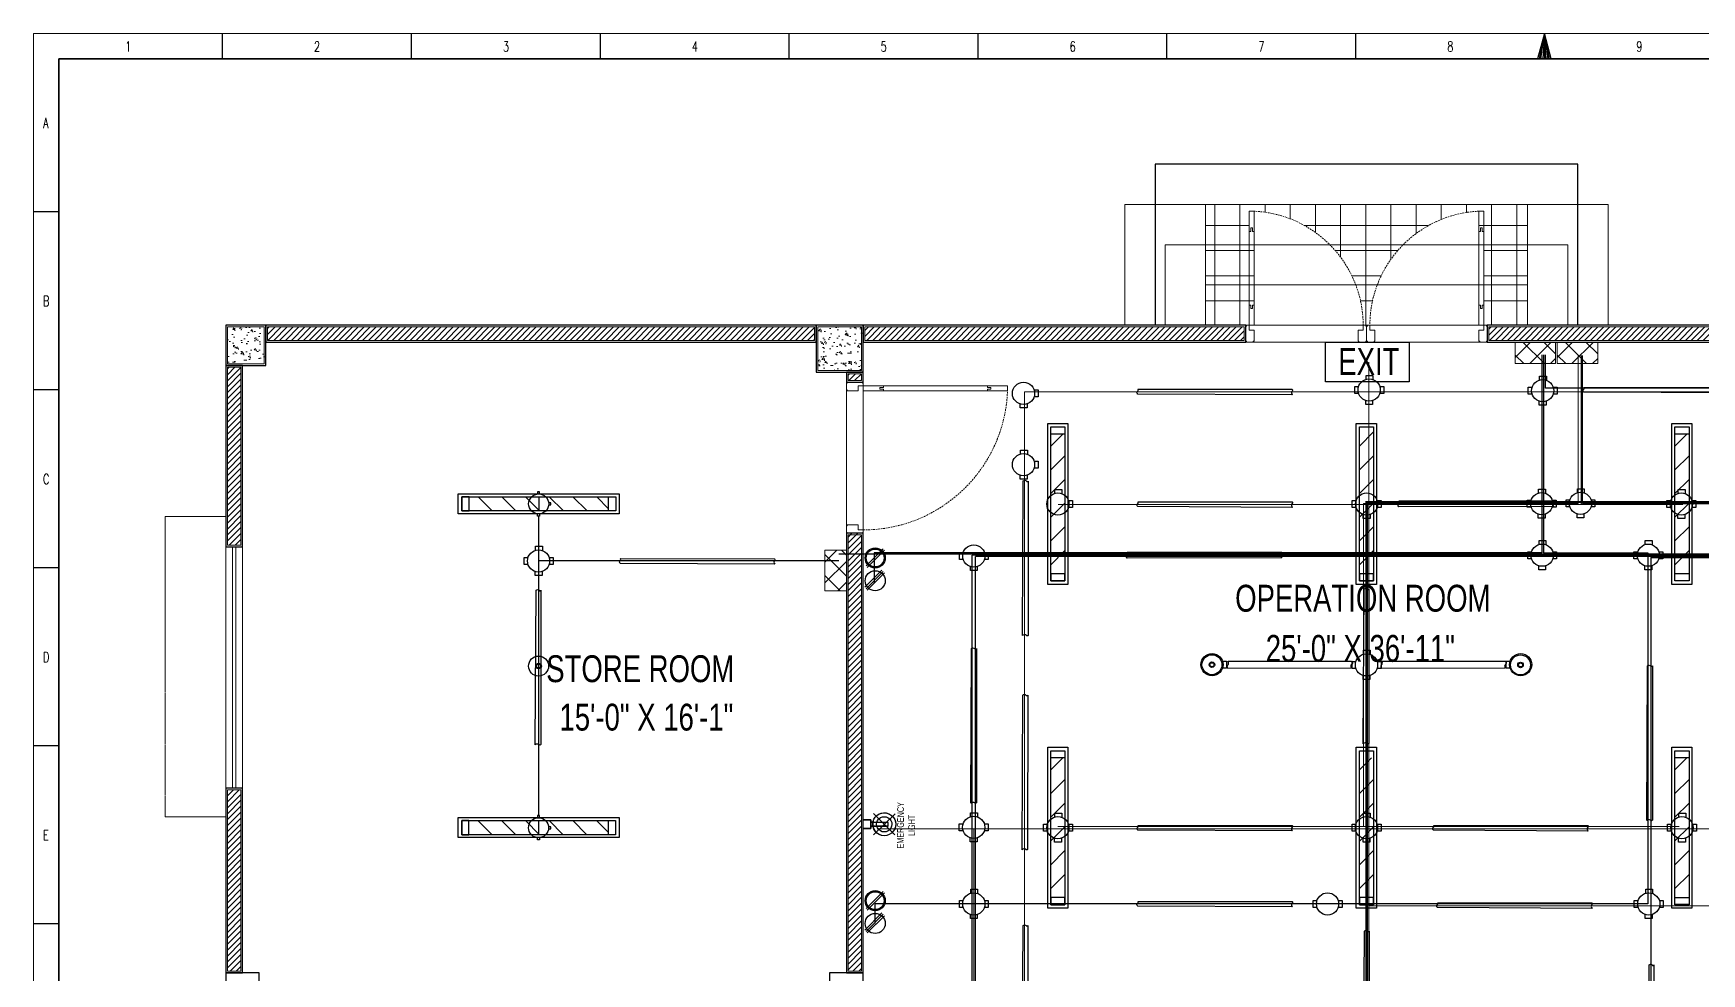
# Model space of a CAD drawing. Header units: inches. Extents: x 600 to 1500, y 304 to 941.
# Drawn here: x 599.6 to 1096.8, y 660.7 to 941 of the extents above; entities that cross this region are included whole.
import ezdxf
from ezdxf.enums import TextEntityAlignment as Align

# ---------------------------------------------------------------- set-up
doc = ezdxf.new("R2010")
doc.units = ezdxf.units.IN
doc.header["$MEASUREMENT"] = 0
doc.linetypes.add('DASH', pattern=[0.35, 0.25, -0.1])
doc.linetypes.add('DASHED', pattern=[0.75, 0.5, -0.25])
doc.layers.get('Defpoints').update_dxf_attribs({"lineweight": 0})
for name, color, linetype in [('Cables', 7, 'Continuous'), ('COLLUM', 1, 'Continuous'), ('Layer 1', 7, 'Continuous'), ('Plant Layout', 7, 'Continuous'), ('Sockets', 7, 'Continuous'), ('wall 05', 252, 'Continuous')]:
    doc.layers.add(name, color=color, linetype=linetype)
for name, color, linetype, lineweight in [('DOOR', 115, 'Continuous', 15), ('Glass', 5, 'Continuous', 9), ('HACTH', 8, 'Continuous', 9), ('Plaster Line', 252, 'Continuous', 15), ('railing', 232, 'Continuous', 15), ('Stair', 86, 'Continuous', 18), ('Sunshed', 5, 'Continuous', 15), ('Switchboard', 30, 'Continuous', 13), ('Text', 252, 'Continuous', 15), ('WINDOW', 140, 'Continuous', 9)]:
    doc.layers.add(name, color=color, linetype=linetype, lineweight=lineweight)
doc.styles.add('Swiss721', font='swisscl.ttf')
doc.styles.add('TEG BORDER', font='txt_qlt.shx', dxfattribs={"width": 0.7, "bigfont": 'hztxt.shx'})
pattern_1 = [(90, (-127088.306, -170851.311), (-7.5, 1e-15), []), (180, (-127088.306, -170851.311), (-1e-15, -7.5), [])]
pattern_2 = [(50, (-409806.2414, -241566.439), (5.37945137, -0.470641012), [0.5625, -6.1875]), (355, (-409806.2414, -241566.439), (-1.040635, 5.641441), [0.45, -4.95]), (100.4514, (-409805.793, -241566.478), (4.338820363, 5.170796565), [0.478051425, -5.25856584]), (46.1842, (-409806.2414, -241564.939), (8.004307865, -1.24139261), [0.84375, -9.28125]), (96.6356, (-409805.574, -241565.0425), (7.00997029, 7.30588403), [0.71707716, -7.8878475]), (351.1842, (-409806.241, -241564.939), (7.00996459, 7.3058895), [0.675, -7.425]), (21, (-409805.4914, -241565.314), (4.47680289, -3.01964168), [0.5625, -6.1875]), (326, (-409805.4914, -241565.314), (1.82486499, 5.43862534), [0.45, -4.95]), (71.4514, (-409805.1183, -241565.5656), (6.301669714, 2.418978725), [0.478051425, -5.25856584]), (37.5, (-409806.2414, -241566.439), (0.091198915, 2.496703904), [0, -4.89, 0, -5.025, 0, -4.96875]), (7.5, (-409806.2414, -241566.439), (1.973021531, 2.958087839), [0, -2.865, 0, -4.7775, 0, -1.89375]), (327.5, (-409807.9139, -241566.439), (4.003668271, -0.169161538), [0, -1.875, 0, -5.85, 0, -7.7625]), (317.5, (-409808.664, -241566.439), (4.37389627, 0.750787367), [0, -2.4375, 0, -3.885, 0, -5.5125])]
pattern_3 = [(45, (-409806.2414, -241566.439), (-0.8838834765, 0.8838834765), [])]

# ---------------------------------------------------------------- blocks, each defined once
blk = doc.blocks.new('252 BORDER A2')
for p, q in [((37.12, 420), (37.12, 415)), ((74.25, 420), (74.25, 415)), ((111.38, 420), (111.38, 415)), ((148.5, 420), (148.5, 415)), ((185.63, 420), (185.63, 415)), ((222.75, 420), (222.75, 415)), ((259.88, 420), (259.88, 415)), ((297, 420), (297, 415)), ((0, 385), (5, 385)), ((0, 350), (5, 350)), ((0, 315), (5, 315)), ((0, 280), (5, 280)), ((0, 245), (5, 245))]:
    blk.add_line(p, q)
at = {"linetype": 'Continuous'}
for p, q in [((489, 415), (5, 415)), ((5, 415), (5, 5))]:
    blk.add_line(p, q, dxfattribs=at)
at = {"color": 5, "lineweight": 15}
blk.add_lwpolyline([(0, 420), (594, 420), (594, 0), (0, 0)], close=True, dxfattribs=at)
blk.add_lwpolyline([(297, 420), (295.66, 415), (298.34, 415), (297, 420), (296, 415), (296.33, 415), (297, 420), (296.67, 415), (297.33, 415), (297, 420), (297.67, 415), (298, 415), (297, 420)])
blk.add_lwpolyline([(5, 415), (589, 415), (589, 5), (5, 5)], close=True)
at = {"char_height": 2, "width": 2, "attachment_point": 1, "style": 'TEG BORDER'}
for s, insert in [('1', (18.05, 418.41)), ('2', (55.17, 418.41)), ('3', (92.3, 418.41)), ('4', (129.42, 418.41)), ('5', (166.55, 418.41)), ('6', (203.67, 418.41)), ('7', (240.8, 418.41)), ('8', (277.92, 418.41)), ('9', (315.05, 418.41)), ('A', (1.91, 403.39)), ('B', (1.91, 368.39)), ('C', (1.91, 333.39)), ('D', (1.91, 298.39)), ('E', (1.91, 263.39))]:
    blk.add_mtext(s, dxfattribs=dict(at, insert=insert))
blk = doc.blocks.new('A$C4A7E7E9F')
at = {"layer": 'Defpoints'}
for points in [[(0, 5), (0.25, 5), (0.25, 4.75), (0, 4.75)], [(44.75, 5), (45, 5), (45, 4.75), (44.75, 4.75)], [(0, 0.25), (0.25, 0.25), (0.25, 0), (0, 0)], [(44.75, 0.25), (45, 0.25), (45, 0), (44.75, 0)]]:
    blk.add_lwpolyline(points, close=True, dxfattribs=at)
at = {"layer": 'DOOR'}
for points in [[(1.75, 10), (2, 10), (2, 11), (2.5, 11), (2.5, 5), (1, 5), (1, 11), (1.5, 11), (1.5, 10), (1.75, 10), (1.5, 10), (1.5, 11), (1, 11), (1, 42), (1.5, 42), (1.5, 43), (2, 43), (2, 42), (2.5, 42), (2.5, 11), (2.5, 48), (1, 48), (1, 42)], [(1, 5), (1, 3.5), (2.5, 3.5), (2.5, 0.25), (2.25, 0.25), (2.25, 0), (0.25, 0), (0.25, 0.25), (0, 0.25), (0, 4.75), (0.25, 4.75), (0.25, 5), (1, 5)], [(44, 5), (44, 3.5), (42.5, 3.5), (42.5, 0.25), (42.75, 0.25), (42.75, 0), (44.75, 0), (44.75, 0.25), (45, 0.25), (45, 4.75), (44.75, 4.75), (44.75, 5), (44, 5)]]:
    blk.add_lwpolyline(points, dxfattribs=at)
at = {"layer": 'DOOR', "linetype": 'DASHED', "lineweight": 0}
blk.add_arc((0.95, 4.98), 43.05, 0.0251, 87.941, dxfattribs=at)
at = {"layer": 'HACTH', "lineweight": 0, "ltscale": 10}
for p, q in [((1.5, 5), (44, 5)), ((2.25, 0), (42.75, 0))]:
    blk.add_line(p, q, dxfattribs=at)
blk = doc.blocks.new('A$C20C675F6')
at = {"layer": 'Defpoints'}
for points in [[(0.25, 72), (0.25, 71.75), (0, 71.75), (0, 72)], [(5, 72), (5, 71.75), (4.75, 71.75), (4.75, 72)], [(0.25, 36), (0.25, 36.25), (0, 36.25), (0, 36)], [(0.25, 36), (0.25, 35.75), (0, 35.75), (0, 36)], [(5, 36), (5, 36.25), (4.75, 36.25), (4.75, 36)], [(5, 36), (5, 35.75), (4.75, 35.75), (4.75, 36)], [(0.25, 0), (0.25, 0.25), (0, 0.25), (0, 0)], [(5, 0), (5, 0.25), (4.75, 0.25), (4.75, 0)]]:
    blk.add_lwpolyline(points, close=True, dxfattribs=at)
at = {"layer": 'DOOR'}
for points in [[(5, 71), (3.5, 71), (3.5, 69.5), (0.25, 69.5), (0.25, 69.75), (0, 69.75), (0, 71.75), (0.25, 71.75), (0.25, 72), (4.75, 72), (4.75, 71.75), (5, 71.75), (5, 71)], [(10, 70.25), (10, 70), (11, 70), (11, 69.5), (5, 69.5), (5, 71), (11, 71), (11, 70.5), (10, 70.5), (10, 70.25), (10, 70.5), (11, 70.5), (11, 71), (33, 71), (33, 70.5), (34, 70.5), (34, 70), (33, 70), (33, 69.5), (11, 69.5), (39, 69.5), (39, 71), (33, 71)], [(5, 37), (3.5, 37), (3.5, 38.5), (0.25, 38.5), (0.25, 38.25), (0, 38.25), (0, 36.25), (0.25, 36.25), (0.25, 36), (4.75, 36), (4.75, 36.25), (5, 36.25), (5, 37)], [(5, 35), (3.5, 35), (3.5, 33.5), (0.25, 33.5), (0.25, 33.75), (0, 33.75), (0, 35.75), (0.25, 35.75), (0.25, 36), (4.75, 36), (4.75, 35.75), (5, 35.75), (5, 35)], [(5, 1), (3.5, 1), (3.5, 2.5), (0.25, 2.5), (0.25, 2.25), (0, 2.25), (0, 0.25), (0.25, 0.25), (0.25, 0), (4.75, 0), (4.75, 0.25), (5, 0.25), (5, 1)], [(10, 1.75), (10, 2), (11, 2), (11, 2.5), (5, 2.5), (5, 1), (11, 1), (11, 1.5), (10, 1.5), (10, 1.75), (10, 1.5), (11, 1.5), (11, 1), (33, 1), (33, 1.5), (34, 1.5), (34, 2), (33, 2), (33, 2.5), (11, 2.5), (39, 2.5), (39, 1), (33, 1)]]:
    blk.add_lwpolyline(points, dxfattribs=at)
at = {"layer": 'DOOR', "linetype": 'DASHED', "lineweight": 0}
for centre, start, end in [((4.98, 71.06), 270.0403, 357.3754), ((4.98, 0.94), 2.6246, 89.9597)]:
    blk.add_arc(centre, 34.06, start, end, dxfattribs=at)
at = {"layer": 'HACTH', "lineweight": 0, "ltscale": 10}
for p, q in [((0, 2.25), (0, 69.75)), ((5, 1.5), (5, 69.5))]:
    blk.add_line(p, q, dxfattribs=at)

msp = doc.modelspace()

# ---------------------------------------------------------------- hatches: boundary and pattern name
h = msp.add_hatch()
h.set_pattern_fill('ANSI31', color=256, scale=40)
h.set_pattern_definition([(45, (677.0085, 698.156), (-3.53553, 3.53553), [])])
h.paths.add_polyline_path([(907.06, 821.5), (902.86, 821.5), (902.86, 779.89), (907.06, 779.89)])
h = msp.add_hatch()
h.set_pattern_fill('ANSI31', color=256, scale=40)
h.set_pattern_definition([(45, (768.9896, 698.156), (-3.53553, 3.53553), [])])
h.paths.add_polyline_path([(999.04, 823.64), (994.84, 823.64), (994.84, 779.89), (999.04, 779.89)])
h = msp.add_hatch()
h.set_pattern_fill('ANSI31', color=256, scale=40)
h.set_pattern_definition([(45, (863.0085, 698.156), (-3.53553, 3.53553), [])])
h.paths.add_polyline_path([(1093.06, 821.5), (1088.86, 821.5), (1088.86, 779.89), (1093.06, 779.89)])
h = msp.add_hatch()
h.set_pattern_fill('ANSI31', color=256, scale=40, angle=-90)
h.set_pattern_definition([(315, (647.7143, 1028.6463), (3.53553, 3.53553), [])])
h.paths.add_polyline_path([(771.06, 798.59), (771.06, 802.79), (729.45, 802.79), (729.45, 798.59)])
h = msp.add_hatch()
h.set_pattern_fill('ANSI31', color=256, scale=40)
h.set_pattern_definition([(45, (677.0085, 601.656), (-3.53553, 3.53553), [])])
h.paths.add_polyline_path([(907.06, 725), (902.86, 725), (902.86, 683.39), (907.06, 683.39)])
h = msp.add_hatch()
h.set_pattern_fill('ANSI31', color=256, scale=40)
h.set_pattern_definition([(45, (768.9896, 601.656), (-3.53553, 3.53553), [])])
h.paths.add_polyline_path([(999.04, 725), (994.84, 725), (994.84, 683.39), (999.04, 683.39)])
h = msp.add_hatch()
h.set_pattern_fill('ANSI31', color=256, scale=40)
h.set_pattern_definition([(45, (863.0085, 601.656), (-3.53553, 3.53553), [])])
h.paths.add_polyline_path([(1093.06, 725), (1088.86, 725), (1088.86, 683.39), (1093.06, 683.39)])
h = msp.add_hatch()
h.set_pattern_fill('ANSI31', color=256, scale=40, angle=-90)
h.set_pattern_definition([(315, (647.6776, 932.161), (3.53553, 3.53553), [])])
h.paths.add_polyline_path([(771.02, 702.11), (771.02, 706.31), (729.41, 706.31), (729.41, 702.11)])
at = {"layer": 'HACTH', "ltscale": 10}
h = msp.add_hatch(dxfattribs=at)
h.set_pattern_fill('ANSI37', color=256, scale=60, angle=45, style=0)
h.set_pattern_definition(pattern_1)
h.paths.add_polyline_path([(995.94, 853.94), (996.94, 853.94), (996.94, 853.69), (997.19, 853.69), (997.19, 853.94), (997.94, 853.94, -0.400655), (1030.44, 887.94), (1031.94, 887.94), (1031.94, 881.94), (1031.94, 859.94), (1031.94, 853.94), (1032.69, 853.94), (1044.94, 853.94), (1044.94, 889.93), (948.94, 889.93), (948.94, 853.94), (960.94, 853.94), (961.94, 853.94), (961.94, 859.94), (961.94, 881.94), (961.94, 887.94), (963.44, 887.94, -0.400655)])
h.paths.add_polyline_path([(949.72, 869.68), (960.16, 869.68), (960.16, 863.59), (949.72, 863.59)], flags=24)
h.paths.add_polyline_path([(991.67, 869.68), (1002.22, 869.68), (1002.22, 863.59), (991.67, 863.59)], flags=25)
h.paths.add_polyline_path([(1033.72, 869.68), (1044.16, 869.68), (1044.16, 863.59), (1033.72, 863.59)], flags=24)
h = msp.add_hatch(dxfattribs=at)
h.set_pattern_fill('ANSI37', color=256, scale=60, angle=45, style=0)
h.set_pattern_definition(pattern_1)
h.paths.add_polyline_path([(963.44, 881.94), (962.94, 881.94), (962.94, 882.94), (962.44, 882.94), (962.44, 881.94), (961.94, 881.94), (961.94, 859.94), (962.44, 859.94), (962.44, 858.94), (962.94, 858.94), (962.94, 859.94), (963.44, 859.94)])
h.paths.add_polyline_path([(1030.44, 881.94), (1030.94, 881.94), (1030.94, 882.94), (1031.44, 882.94), (1031.44, 881.94), (1031.94, 881.94), (1031.94, 887.94), (1030.44, 887.94)])
h.paths.add_polyline_path([(991.67, 869.68), (1002.22, 869.68), (1002.22, 863.59), (991.67, 863.59)], flags=9)
h.paths.add_polyline_path([(1010.23, 866.67), (1010.23, 877.21), (1016.33, 877.21), (1016.33, 866.67)], flags=9)
at = {"layer": 'HACTH'}
h = msp.add_hatch(dxfattribs=at)
h.set_pattern_fill('AR-CONC', color=256, scale=0.75, style=0)
h.set_pattern_definition(pattern_2)
h.paths.add_polyline_path([(668.44, 853.44), (657.44, 853.44), (657.44, 842.44), (668.44, 842.44)])
h = msp.add_hatch(dxfattribs=at)
h.set_pattern_fill('ANSI31', color=256, scale=10, style=0)
h.set_pattern_definition(pattern_3)
h.paths.add_polyline_path([(832.44, 849.44), (832.44, 853.44), (669.44, 853.44), (669.44, 849.44)])
h = msp.add_hatch(dxfattribs=at)
h.set_pattern_fill('AR-CONC', color=256, scale=0.75, style=0)
h.set_pattern_definition(pattern_2)
h.paths.add_polyline_path([(833.44, 840.44), (846.44, 840.44), (846.44, 853.44), (833.44, 853.44)])
h = msp.add_hatch(dxfattribs=at)
h.set_pattern_fill('ANSI31', color=256, scale=10, style=0)
h.set_pattern_definition(pattern_3)
h.paths.add_polyline_path([(960.44, 849.44), (960.44, 853.44), (847.44, 853.44), (847.44, 849.44)])
h = msp.add_hatch(dxfattribs=at)
h.set_pattern_fill('ANSI31', color=256, scale=10, style=0)
h.set_pattern_definition(pattern_3)
h.paths.add_polyline_path([(1171.44, 849.44), (1171.44, 853.44), (1161.47, 853.44), (1161.47, 849.44)])
h.paths.add_polyline_path([(1033.44, 853.44), (1033.44, 849.44), (1146.47, 849.44), (1146.47, 853.44)])
h = msp.add_hatch(dxfattribs=at)
h.set_pattern_fill('ANSI31', color=256, scale=10, style=0)
h.set_pattern_definition(pattern_3)
h.paths.add_polyline_path([(657.44, 788.44), (661.44, 788.44), (661.44, 841.44), (657.44, 841.44)])
h = msp.add_hatch(dxfattribs=at)
h.set_pattern_fill('ANSI31', color=256, scale=10, style=0)
h.set_pattern_definition([(45, (-140076.4309, -170960.9583), (-0.8838834765, 0.8838834765), [])])
h.paths.add_polyline_path([(842.44, 839.44), (842.44, 837.44), (846.44, 837.44), (846.44, 839.44)])
h = msp.add_hatch(dxfattribs=at)
h.set_pattern_fill('ANSI31', color=256, scale=10, style=0)
h.set_pattern_definition(pattern_3)
h.paths.add_polyline_path([(842.44, 661.44), (846.44, 661.44), (846.44, 791.94), (842.44, 791.94)])
h.paths.add_polyline_path([(667.44, 655.44), (667.44, 651.44), (758.44, 651.44), (758.44, 583.44), (692.44, 583.44), (692.44, 579.44), (762.44, 579.44), (762.44, 651.44), (836.44, 651.44), (836.44, 655.44)])
h.paths.add_polyline_path([(657.44, 661.44), (661.44, 661.44), (661.44, 715.44), (657.44, 715.44)])
at = {"layer": 'Switchboard'}
h = msp.add_hatch(dxfattribs=at)
h.set_pattern_fill('ANSI37', color=256, scale=35)
h.set_pattern_definition([(45, (778.6405, 396.1492), (-3.093592, 3.093592), []), (135, (778.6405, 396.1492), (-3.093592, -3.093592), [])])
h.paths.add_polyline_path([(1053.3, 842.53), (1053.3, 848.94), (1041.24, 848.94), (1041.24, 842.53)])
h = msp.add_hatch(dxfattribs=at)
h.set_pattern_fill('ANSI37', color=256, scale=35)
h.set_pattern_definition([(45, (791.1987, 396.1492), (-3.093592, 3.093592), []), (135, (791.1987, 396.1492), (-3.093592, -3.093592), [])])
h.paths.add_polyline_path([(1065.86, 842.53), (1065.86, 848.94), (1053.8, 848.94), (1053.8, 842.53)])
h = msp.add_hatch(dxfattribs=at)
h.set_pattern_fill('ANSI37', color=256, scale=35, angle=90)
h.set_pattern_definition([(135, (1288.328, 512.2217), (-3.093592, -3.093592), []), (225, (1288.328, 512.2217), (3.093592, -3.093592), [])])
h.paths.add_polyline_path([(841.94, 786.88), (835.53, 786.88), (835.53, 774.82), (841.94, 774.82)])

# ---------------------------------------------------------------- linework, layer by layer
at = {"color": 5, "lineweight": 20}
for p, q in [((997.64, 834.14), (997.64, 842.94)), ((1048.51, 834.14), (894.97, 834.14)), ((894.97, 834.14), (894.97, 813.44)), ((997.64, 834.14), (997.64, 651.13)), ((1072.73, 834.14), (1048.51, 834.14)), ((1072.73, 834.14), (1111.57, 834.14)), ((894.97, 813.44), (894.97, 622.91)), ((997.64, 680.86), (1104.59, 680.86))]:
    msp.add_line(p, q, dxfattribs=at)
at = {"color": 1}
for p, q in [((1049.17, 845.16), (1049.17, 786.12)), ((1049.69, 845.16), (1049.69, 786.12)), ((1050.31, 835.22), (1050.31, 845.16)), ((1061.33, 800.82), (1061.33, 844.95)), ((1112.43, 835.22), (1050.31, 835.22)), ((1091.08, 800.82), (1061.33, 800.82)), ((1091.08, 800.82), (1103.42, 800.82)), ((1147.12, 785.69), (839.72, 785.69)), ((1049.17, 786.12), (850.21, 786.12)), ((850.21, 786.12), (850.21, 777.08)), ((1049.69, 786.12), (1080.74, 786.12)), ((1080.74, 786.12), (1080.74, 681.48)), ((1147.12, 785.41), (879.39, 785.41)), ((879.39, 582.74), (879.39, 785.41)), ((1147.12, 785.03), (880.37, 785.03)), ((880.37, 582.25), (880.37, 785.03)), ((1080.74, 681.48), (850.49, 681.48)), ((850.51, 675.66), (850.49, 681.48))]:
    msp.add_line(p, q, dxfattribs=at)
for p, q in [((993.43, 833.63), (993.43, 835.69)), ((993.43, 835.69), (994.6, 835.69)), ((996.81, 837.84), (996.81, 839.01)), ((996.81, 839.01), (998.87, 839.01)), ((998.87, 839.01), (998.87, 837.77)), ((1000.89, 835.69), (1002.06, 835.69)), ((1002.06, 835.69), (1002.06, 833.63)), ((1045.13, 833.4), (1045.13, 835.46)), ((1045.13, 835.46), (1046.3, 835.46)), ((1048.51, 837.61), (1048.51, 838.78)), ((1048.51, 838.78), (1050.58, 838.78)), ((1050.58, 838.78), (1050.58, 837.54)), ((1052.59, 835.46), (1053.76, 835.46)), ((1053.76, 835.46), (1053.76, 833.4)), ((893.69, 829.32), (893.69, 830.49)), ((895.76, 830.49), (895.76, 829.32)), ((897.87, 834.66), (899.04, 834.66)), ((899.04, 832.6), (897.87, 832.6)), ((899.04, 834.66), (899.04, 832.6)), ((994.6, 833.63), (993.43, 833.63)), ((996.7, 830.35), (996.7, 831.52)), ((998.77, 830.35), (996.7, 830.35)), ((998.77, 831.52), (998.77, 830.35)), ((1002.06, 833.63), (1000.89, 833.63)), ((1046.3, 833.4), (1045.13, 833.4)), ((1048.41, 830.12), (1048.41, 831.29)), ((1050.48, 831.29), (1050.48, 830.12)), ((1053.76, 833.4), (1052.59, 833.4)), ((895.76, 829.32), (893.69, 829.32)), ((1050.48, 830.12), (1048.41, 830.12)), ((893.79, 815.58), (893.79, 816.75)), ((893.79, 816.75), (895.86, 816.75)), ((895.86, 816.75), (895.86, 815.51)), ((897.87, 813.44), (899.04, 813.44)), ((899.04, 811.37), (897.87, 811.37)), ((899.04, 813.44), (899.04, 811.37)), ((893.69, 808.09), (893.69, 809.26)), ((895.76, 808.09), (893.69, 808.09)), ((895.76, 809.26), (895.76, 808.09)), ((750.25, 802.79), (750.25, 798.59)), ((904.03, 803.83), (904.03, 805)), ((904.03, 805), (906.09, 805)), ((906.09, 805), (906.1, 803.77)), ((908.11, 801.69), (909.28, 801.69)), ((909.28, 801.69), (909.28, 799.62)), ((992.65, 799.62), (992.65, 801.69)), ((992.65, 801.69), (993.82, 801.69)), ((1000.11, 801.69), (1001.27, 801.69)), ((1001.27, 801.69), (1001.27, 799.62)), ((1044.86, 799.75), (1044.86, 801.82)), ((1044.86, 801.82), (1046.03, 801.82)), ((1048.24, 803.96), (1048.24, 805.13)), ((1048.24, 805.13), (1050.31, 805.13)), ((1050.31, 805.13), (1050.31, 803.9)), ((1052.32, 801.82), (1053.49, 801.82)), ((1053.49, 801.82), (1053.49, 799.75)), ((1056.4, 799.84), (1056.4, 801.9)), ((1056.4, 801.9), (1057.57, 801.9)), ((1059.78, 804.05), (1059.78, 805.22)), ((1059.78, 805.22), (1061.84, 805.22)), ((1061.84, 805.22), (1061.85, 803.98)), ((1063.86, 801.9), (1065.03, 801.9)), ((1065.03, 801.9), (1065.03, 799.84)), ((1086.47, 799.62), (1086.47, 801.69)), ((1086.47, 801.69), (1087.64, 801.69)), ((1089.85, 803.83), (1089.85, 805)), ((1089.85, 805), (1091.91, 805)), ((1091.91, 805), (1091.92, 803.77)), ((1093.93, 801.69), (1095.1, 801.69)), ((1095.1, 801.69), (1095.1, 799.62)), ((909.28, 799.62), (908.11, 799.62)), ((993.82, 799.62), (992.65, 799.62)), ((995.92, 796.35), (995.92, 797.51)), ((997.99, 796.35), (995.92, 796.35)), ((997.99, 797.51), (997.99, 796.35)), ((1001.27, 799.62), (1000.11, 799.62)), ((1046.03, 799.75), (1044.86, 799.75)), ((1048.14, 796.48), (1048.14, 797.65)), ((1050.2, 796.48), (1048.14, 796.48)), ((1050.2, 797.65), (1050.2, 796.48)), ((1053.49, 799.75), (1052.32, 799.75)), ((1057.57, 799.84), (1056.4, 799.84)), ((1059.68, 796.56), (1059.68, 797.73)), ((1061.74, 796.56), (1059.68, 796.56)), ((1061.74, 797.73), (1061.74, 796.56)), ((1065.03, 799.84), (1063.86, 799.84)), ((1087.64, 799.62), (1086.47, 799.62)), ((1089.75, 796.35), (1089.75, 797.51)), ((1091.81, 796.35), (1089.75, 796.35)), ((1091.81, 797.51), (1091.81, 796.35)), ((1095.1, 799.62), (1093.93, 799.62)), ((749.25, 786.89), (749.25, 788.06)), ((749.25, 788.06), (751.31, 788.06)), ((751.31, 788.06), (751.31, 786.82)), ((875.59, 784.15), (875.59, 786.21)), ((875.59, 786.21), (876.76, 786.21)), ((883.05, 786.21), (884.22, 786.21)), ((884.22, 786.21), (884.22, 784.15)), ((1044.99, 784.38), (1044.99, 786.44)), ((1044.99, 786.44), (1046.16, 786.44)), ((1048.36, 788.58), (1048.36, 789.75)), ((1048.36, 789.75), (1050.43, 789.75)), ((1050.43, 789.75), (1050.43, 788.52)), ((1052.44, 786.44), (1053.61, 786.44)), ((1053.61, 786.44), (1053.61, 784.38)), ((1076.6, 784.38), (1076.6, 786.44)), ((1076.6, 786.44), (1077.77, 786.44)), ((1079.98, 788.59), (1079.98, 789.75)), ((1079.98, 789.75), (1082.04, 789.75)), ((1082.04, 789.75), (1082.05, 788.52)), ((1084.06, 786.44), (1085.23, 786.44)), ((1085.23, 786.44), (1085.23, 784.38)), ((745.87, 782.68), (745.87, 784.74)), ((745.87, 784.74), (747.04, 784.74)), ((747.04, 782.68), (745.87, 782.68)), ((753.33, 784.74), (754.5, 784.74)), ((754.5, 782.68), (753.33, 782.68)), ((754.5, 784.74), (754.5, 782.68)), ((876.76, 784.15), (875.59, 784.15)), ((878.87, 780.87), (878.87, 782.04)), ((880.94, 780.87), (878.87, 780.87)), ((880.94, 782.04), (880.94, 780.87)), ((884.22, 784.15), (883.05, 784.15)), ((1046.16, 784.38), (1044.99, 784.38)), ((1048.26, 781.1), (1048.26, 782.27)), ((1050.33, 781.1), (1048.26, 781.1)), ((1050.33, 782.27), (1050.33, 781.1)), ((1053.61, 784.38), (1052.44, 784.38)), ((1077.77, 784.38), (1076.6, 784.38)), ((1079.88, 781.1), (1079.88, 782.27)), ((1081.94, 781.1), (1079.88, 781.1)), ((1081.94, 782.27), (1081.94, 781.1)), ((1085.23, 784.38), (1084.06, 784.38)), ((749.15, 779.4), (749.15, 780.57)), ((751.21, 779.4), (749.15, 779.4)), ((751.21, 780.57), (751.21, 779.4)), ((996.01, 755.9), (996.01, 757.07)), ((996.01, 757.07), (998.08, 757.07)), ((998.08, 757.07), (998.08, 755.83)), ((954.06, 753.85), (955.23, 753.85)), ((955.23, 751.78), (954.06, 751.78)), ((955.23, 753.85), (955.23, 751.78)), ((992.63, 751.69), (992.63, 753.75)), ((992.63, 753.75), (993.8, 753.75)), ((993.8, 751.69), (992.63, 751.69)), ((1000.09, 753.75), (1001.26, 753.75)), ((1001.26, 751.69), (1000.09, 751.69)), ((1001.26, 753.75), (1001.26, 751.69)), ((1038.58, 751.78), (1038.58, 753.85)), ((1038.58, 753.85), (1039.75, 753.85)), ((1039.75, 751.78), (1038.58, 751.78)), ((995.91, 748.41), (995.91, 749.58)), ((997.98, 748.41), (995.91, 748.41)), ((997.98, 749.58), (997.98, 748.41)), ((750.21, 706.29), (750.21, 702.09)), ((878.96, 707.49), (878.96, 708.66)), ((878.96, 708.66), (881.02, 708.66)), ((881.02, 708.66), (881.03, 707.42)), ((904.03, 707.37), (904.03, 708.54)), ((904.03, 708.54), (906.09, 708.54)), ((906.09, 708.54), (906.1, 707.3)), ((996.01, 707.37), (996.01, 708.54)), ((996.01, 708.54), (998.08, 708.54)), ((998.08, 708.54), (998.08, 707.3)), ((1090.03, 707.37), (1090.03, 708.54)), ((1090.03, 708.54), (1092.09, 708.54)), ((1092.09, 708.54), (1092.1, 707.3)), ((875.58, 703.28), (875.58, 705.35)), ((875.58, 705.35), (876.75, 705.35)), ((876.75, 703.28), (875.58, 703.28)), ((878.86, 700), (878.86, 701.17)), ((880.92, 701.17), (880.92, 700)), ((883.04, 705.35), (884.21, 705.35)), ((884.21, 703.28), (883.04, 703.28)), ((884.21, 705.35), (884.21, 703.28)), ((900.65, 703.16), (900.65, 705.23)), ((900.65, 705.23), (901.82, 705.23)), ((901.82, 703.16), (900.65, 703.16)), ((908.11, 705.23), (909.28, 705.23)), ((909.28, 703.16), (908.11, 703.16)), ((909.28, 705.23), (909.28, 703.16)), ((992.63, 703.16), (992.63, 705.23)), ((992.63, 705.23), (993.8, 705.23)), ((993.8, 703.16), (992.63, 703.16)), ((1000.09, 705.23), (1001.26, 705.23)), ((1001.26, 703.16), (1000.09, 703.16)), ((1001.26, 705.23), (1001.26, 703.16)), ((1086.65, 703.16), (1086.65, 705.23)), ((1086.65, 705.23), (1087.82, 705.23)), ((1087.82, 703.16), (1086.65, 703.16)), ((1094.11, 705.23), (1095.28, 705.23)), ((1095.28, 703.16), (1094.11, 703.16)), ((1095.28, 705.23), (1095.28, 703.16)), ((880.92, 700), (878.86, 700)), ((903.93, 699.88), (903.93, 701.05)), ((905.99, 699.88), (903.93, 699.88)), ((905.99, 701.05), (905.99, 699.88)), ((995.91, 699.88), (995.91, 701.05)), ((997.98, 699.88), (995.91, 699.88)), ((997.98, 701.05), (997.98, 699.88)), ((1089.93, 699.88), (1089.93, 701.05)), ((1091.99, 699.88), (1089.93, 699.88)), ((1091.99, 701.05), (1091.99, 699.88)), ((875.59, 680.45), (875.59, 682.52)), ((875.59, 682.52), (876.76, 682.52)), ((878.97, 684.66), (878.97, 685.83)), ((878.97, 685.83), (881.04, 685.83)), ((881.04, 685.83), (881.04, 684.59)), ((883.05, 682.52), (884.22, 682.52)), ((884.22, 682.52), (884.22, 680.45)), ((981.02, 680.45), (981.02, 682.52)), ((981.02, 682.52), (982.19, 682.52)), ((988.47, 682.52), (989.64, 682.52)), ((989.64, 682.52), (989.64, 680.45)), ((1076.76, 680.45), (1076.76, 682.52)), ((1076.76, 682.52), (1077.93, 682.52)), ((1080.14, 684.66), (1080.14, 685.83)), ((1080.14, 685.83), (1082.2, 685.83)), ((1082.2, 685.83), (1082.21, 684.59)), ((1084.22, 682.52), (1085.39, 682.52)), ((1085.39, 682.52), (1085.39, 680.45)), ((876.76, 680.45), (875.59, 680.45)), ((878.87, 677.17), (878.87, 678.34)), ((880.94, 677.17), (878.87, 677.17)), ((880.94, 678.34), (880.94, 677.17)), ((884.22, 680.45), (883.05, 680.45)), ((982.19, 680.45), (981.02, 680.45)), ((989.64, 680.45), (988.47, 680.45)), ((1077.93, 680.45), (1076.76, 680.45)), ((1080.04, 677.17), (1080.04, 678.34)), ((1082.1, 677.17), (1080.04, 677.17)), ((1082.1, 678.34), (1082.1, 677.17)), ((1085.39, 680.45), (1084.22, 680.45))]:
    msp.add_line(p, q)
at = {"color": 149, "lineweight": 20}
for p, q in [((1127.05, 703.89), (851.08, 703.89)), ((879.89, 703.89), (879.89, 544.73))]:
    msp.add_line(p, q, dxfattribs=at)
at = {"color": 4}
msp.add_lwpolyline([(984.72, 848.94), (1009.66, 848.94), (1009.66, 837.12), (984.72, 837.12)], close=True, dxfattribs=at)
for points in [[(1107.71, 835.42, -0.56347), (1107.71, 834.91, 0.367924), (1107.78, 833.81), (1061.71, 834.02, -0.456322), (1061.71, 834.91, 0.605884), (1061.71, 835.43)], [(974.74, 834.86, -0.56347), (974.74, 834.35, 0.367924), (974.82, 833.24), (928.74, 833.46, -0.456322), (928.74, 834.35, 0.605884), (928.74, 834.87)], [(896.06, 761.52, -0.56347), (895.56, 761.52, 0.354322), (894.38, 761.45), (894.66, 807.53, -0.456322), (895.56, 807.52, 0.605884), (896.08, 807.52)], [(974.74, 801.29, -0.56347), (974.74, 800.78, 0.367924), (974.82, 799.67), (928.74, 799.88, -0.456322), (928.74, 800.78, 0.605884), (928.74, 801.3)], [(1052.6, 801.59, -0.56347), (1052.6, 801.09, 0.354322), (1052.67, 799.91), (1006.59, 799.79, -0.345374), (1006.6, 801.09, 0.605884), (1006.6, 801.61)], [(971.59, 786.3, -0.56347), (971.59, 785.8, 0.354322), (971.66, 784.62), (925.59, 784.5, -0.345374), (925.59, 785.8, 0.605884), (925.59, 786.32)], [(820.51, 784.38, -0.56347), (820.51, 783.88, 0.367924), (820.58, 782.77), (774.51, 782.98, -0.456322), (774.51, 783.88, 0.605884), (774.51, 784.4)], [(750.84, 728.95, -0.56347), (750.34, 728.95, 0.354322), (749.16, 728.87), (749.44, 774.95, -0.456322), (750.34, 774.95, 0.605884), (750.86, 774.95)], [(997.61, 729.29, -0.56347), (997.1, 729.29, 0.354322), (995.93, 729.22), (996.21, 775.3, -0.456322), (997.1, 775.29, 0.605884), (997.63, 775.29)], [(880.66, 711.56, -0.56347), (880.15, 711.56, 0.354322), (878.98, 711.48), (879.26, 757.56, -0.456322), (880.15, 757.56, 0.605884), (880.68, 757.56)], [(992.47, 753.83, -0.56347), (992.41, 752.71, 0.354322), (992.47, 751.77), (955.61, 751.68, -0.345374), (955.61, 752.71, 0.315847), (955.67, 753.85)], [(1038.32, 753.84, -0.56347), (1038.25, 752.72, 0.354322), (1038.31, 751.78), (1001.45, 751.68, -0.345374), (1001.45, 752.72, 0.315847), (1001.52, 753.85)], [(1082.13, 706.42, -0.56347), (1081.62, 706.42, 0.354322), (1080.44, 706.34), (1080.73, 752.42, -0.456322), (1081.62, 752.42, 0.605884), (1082.14, 752.42)], [(895.95, 697.71, -0.56347), (895.44, 697.71, 0.354322), (894.27, 697.63), (894.55, 743.71, -0.456322), (895.44, 743.71, 0.605884), (895.96, 743.71)], [(974.74, 704.82, -0.56347), (974.74, 704.32, 0.367924), (974.82, 703.21), (928.74, 703.42, -0.456322), (928.74, 704.32, 0.605884), (928.74, 704.84)], [(1062.88, 704.83, -0.56347), (1062.88, 704.33, 0.354322), (1062.95, 703.15), (1016.88, 703.43, -0.456322), (1016.88, 704.33, 0.605884), (1016.88, 704.85)], [(974.74, 682.18, -0.56347), (974.74, 681.67, 0.367924), (974.82, 680.57), (928.74, 680.78, -0.456322), (928.74, 681.67, 0.605884), (928.74, 682.2)], [(1064.1, 681.76, -0.56347), (1064.1, 681.26, 0.367924), (1064.17, 680.15), (1018.09, 680.36, -0.456322), (1018.1, 681.26, 0.605884), (1018.1, 681.78)], [(895.98, 629.02, -0.56347), (895.47, 629.02, 0.354322), (894.29, 628.94), (894.58, 675.02, -0.456322), (895.47, 675.02, 0.605884), (895.99, 675.02)], [(997.72, 627.39, -0.56347), (997.21, 627.39, 0.354322), (996.04, 627.32), (996.32, 673.39, -0.456322), (997.21, 673.39, 0.605884), (997.74, 673.39)], [(1082.55, 617.27, -0.56347), (1082.04, 617.27, 0.354322), (1080.87, 617.2), (1081.15, 663.28, -0.456322), (1082.04, 663.27, 0.605884), (1082.57, 663.27)]]:
    msp.add_lwpolyline(points, format="xyb", close=True)
for points in [[(907.92, 776.69), (901.92, 776.69), (901.92, 824.69), (907.92, 824.69)], [(907.06, 777.75), (902.86, 777.75), (902.86, 823.64), (907.06, 823.64)], [(902.86, 823.64), (907.06, 823.64), (907.06, 821.5), (902.86, 821.5)], [(999.9, 776.69), (993.9, 776.69), (993.9, 824.69), (999.9, 824.69)], [(999.04, 777.75), (994.84, 777.75), (994.84, 823.64), (999.04, 823.64)], [(1093.92, 776.69), (1087.92, 776.69), (1087.92, 824.69), (1093.92, 824.69)], [(1093.06, 777.75), (1088.86, 777.75), (1088.86, 823.64), (1093.06, 823.64)], [(1088.86, 823.64), (1093.06, 823.64), (1093.06, 821.5), (1088.86, 821.5)], [(726.25, 797.73), (726.25, 803.73), (774.25, 803.73), (774.25, 797.73)], [(727.31, 798.59), (727.31, 802.79), (773.2, 802.79), (773.2, 798.59)], [(727.31, 802.79), (727.31, 798.59), (729.45, 798.59), (729.45, 802.79)], [(773.2, 802.79), (773.2, 798.59), (771.06, 798.59), (771.06, 802.79)], [(902.86, 777.75), (907.06, 777.75), (907.06, 779.89), (902.86, 779.89)], [(994.84, 777.75), (999.04, 777.75), (999.04, 779.89), (994.84, 779.89)], [(1088.86, 779.91), (1093.06, 779.91), (1093.06, 777.77), (1088.86, 777.77)], [(907.92, 680.19), (901.92, 680.19), (901.92, 728.19), (907.92, 728.19)], [(907.06, 681.25), (902.86, 681.25), (902.86, 727.14), (907.06, 727.14)], [(902.86, 727.14), (907.06, 727.14), (907.06, 725), (902.86, 725)], [(999.9, 680.19), (993.9, 680.19), (993.9, 728.19), (999.9, 728.19)], [(999.04, 681.25), (994.84, 681.25), (994.84, 727.14), (999.04, 727.14)], [(1093.92, 680.19), (1087.92, 680.19), (1087.92, 728.19), (1093.92, 728.19)], [(1093.06, 681.25), (1088.86, 681.25), (1088.86, 727.14), (1093.06, 727.14)], [(1088.86, 727.14), (1093.06, 727.14), (1093.06, 725), (1088.86, 725)], [(726.22, 701.25), (726.22, 707.25), (774.22, 707.25), (774.22, 701.25)], [(727.27, 702.11), (727.27, 706.31), (773.16, 706.31), (773.16, 702.11)], [(727.27, 706.31), (727.27, 702.11), (729.41, 702.11), (729.41, 706.31)], [(773.16, 706.31), (773.16, 702.11), (771.02, 702.11), (771.02, 706.31)], [(902.86, 681.25), (907.06, 681.25), (907.06, 683.39), (902.86, 683.39)], [(994.84, 681.25), (999.04, 681.25), (999.04, 683.39), (994.84, 683.39)], [(1088.86, 683.41), (1093.06, 683.41), (1093.06, 681.27), (1088.86, 681.27)]]:
    msp.add_lwpolyline(points, close=True)
for points in [[(750.48, 803.67), (750.47, 804.34), (749.88, 804.34), (749.89, 803.66)], [(753.19, 800.39), (753.86, 800.4), (753.86, 800.99), (753.18, 800.98)], [(750.48, 797.72), (750.47, 797.04), (749.88, 797.05), (749.89, 797.73)], [(750.44, 707.17), (750.44, 707.84), (749.84, 707.84), (749.85, 707.16)], [(750.44, 701.22), (750.44, 700.54), (749.84, 700.55), (749.85, 701.23)], [(753.15, 703.89), (753.83, 703.9), (753.82, 704.49), (753.14, 704.48)]]:
    msp.add_lwpolyline(points)
for centre, radius in [((894.72, 833.63), 3.31), ((997.74, 834.66), 3.31), ((1049.44, 834.43), 3.31), ((894.72, 812.41), 3.31), ((750.22, 800.69), 2.99), ((904.96, 800.66), 3.31), ((996.96, 800.66), 3.31), ((1049.17, 800.79), 3.31), ((1060.71, 800.87), 3.31), ((1090.78, 800.66), 3.31), ((750.18, 783.71), 3.31), ((879.9, 785.18), 3.31), ((1049.29, 785.41), 3.31), ((1080.91, 785.41), 3.31), ((950.91, 752.81), 3.31), ((996.94, 752.72), 3.31), ((1042.89, 752.81), 3.31), ((750.18, 704.19), 2.99), ((879.89, 704.31), 3.31), ((904.96, 704.19), 3.31), ((996.94, 704.19), 3.31), ((1090.96, 704.19), 3.31), ((879.9, 681.48), 3.31), ((985.33, 681.48), 3.31), ((1081.07, 681.48), 3.31)]:
    msp.add_circle(centre, radius)
at = {"color": 190, "lineweight": 30}
for centre, radius in [((950.88, 752.78), 2.98), ((750.18, 752.37), 2.98), ((750.18, 752.37), 0.834), ((750.18, 752.37), 0.596), ((950.88, 752.78), 0.834), ((950.88, 752.78), 0.596), ((1042.84, 752.7), 2.98), ((1042.84, 752.7), 0.834), ((1042.84, 752.7), 0.596)]:
    msp.add_circle(centre, radius, dxfattribs=at)
at = {"layer": 'Cables', "color": 4}
for p, q in [((996.75, 801.5), (996.75, 467.25)), ((1105.03, 801.35), (996.75, 801.35)), ((1103.98, 801.1), (997.18, 801.1)), ((997.18, 801.1), (997.18, 466.84)), ((1081.69, 784.69), (1081.69, 491.6)), ((1081.69, 784.69), (1147.12, 784.69))]:
    msp.add_line(p, q, dxfattribs=at)
at = {"layer": 'Cables', "color": 3}
for p, q in [((750.18, 797.05), (750.18, 795.41)), ((750.18, 797.05), (750.18, 707.84)), ((839.69, 783.71), (750.18, 783.71))]:
    msp.add_line(p, q, dxfattribs=at)
at = {"layer": 'COLLUM'}
for points in [[(656.94, 841.94), (668.94, 841.94), (668.94, 853.94), (656.94, 853.94)], [(832.94, 839.94), (846.94, 839.94), (846.94, 853.94), (832.94, 853.94)], [(656.94, 640.94), (666.94, 640.94), (666.94, 660.94), (656.94, 660.94)], [(836.94, 640.94), (846.94, 640.94), (846.94, 660.94), (836.94, 660.94)]]:
    msp.add_lwpolyline(points, close=True, dxfattribs=at)
at = {"layer": 'Glass', "ltscale": 10}
for points in [[(658.94, 715.94), (658.94, 787.94)], [(659.94, 715.94), (659.94, 787.94)]]:
    msp.add_lwpolyline(points, dxfattribs=at)
at = {"layer": 'Layer 1', "color": 1}
for points in [[(846.94, 703.98), (849.23, 703.97), (849.24, 706.51), (846.95, 706.52)], [(846.95, 706.52), (849.24, 706.51)], [(849.24, 706.51), (849.23, 703.97)], [(849.94, 706.06), (849.84, 705.81), (849.83, 704.66)], [(853.24, 708.63), (853.99, 708.53), (854.73, 708.27), (855.38, 707.87), (855.92, 707.32), (856.32, 706.67), (856.56, 705.97), (856.66, 705.18), (856.56, 704.43), (856.3, 703.73), (855.9, 703.09), (855.35, 702.54), (854.7, 702.15), (853.95, 701.9), (853.21, 701.81), (852.46, 701.91), (851.71, 702.16), (851.07, 702.56), (850.52, 703.11), (850.13, 703.76), (849.88, 704.46), (849.84, 705.21), (849.89, 706.01), (850.14, 706.7), (850.54, 707.35), (851.09, 707.89), (851.74, 708.29), (852.49, 708.53), (853.24, 708.63)], [(849.94, 706.06), (850.14, 706.7), (850.54, 707.35), (851.04, 707.84), (851.64, 708.24), (852.29, 708.49), (852.99, 708.63)], [(850.02, 702.07), (856.43, 708.37)], [(856.4, 702.04), (850.05, 708.4)], [(853.23, 707.48), (853.83, 707.43), (854.38, 707.18), (854.83, 706.83), (855.22, 706.33), (855.42, 705.78), (855.51, 705.18), (855.41, 704.63), (855.21, 704.09), (854.81, 703.59), (854.36, 703.24), (853.81, 703), (853.21, 702.95), (852.61, 703), (852.07, 703.26), (851.62, 703.61), (851.22, 704.11), (851.03, 704.66), (850.93, 705.2), (851.03, 705.8), (851.24, 706.35), (851.64, 706.84), (852.09, 707.19), (852.64, 707.44), (853.23, 707.48)], [(852.99, 708.63), (853.79, 708.58), (854.53, 708.37), (855.23, 707.97), (855.77, 707.47), (856.22, 706.82), (856.52, 706.07), (856.66, 705.33), (856.56, 704.53), (856.35, 703.78), (855.9, 703.14), (855.4, 702.59), (854.7, 702.15), (854, 701.9), (853.21, 701.81)], [(849.23, 703.97), (846.94, 703.98)], [(849.24, 705.81), (849.23, 704.66), (854.37, 704.64)], [(849.24, 705.81), (854.37, 705.79), (849.59, 705.81), (849.24, 705.81), (849.23, 704.66)], [(854.37, 704.64), (849.23, 704.66)], [(853.21, 701.81), (852.41, 701.91), (851.66, 702.16), (851.02, 702.61), (850.47, 703.21), (850.08, 703.91), (849.83, 704.66)], [(854.37, 704.64), (854.37, 705.79)], [(854.37, 704.64), (854.37, 705.79)]]:
    msp.add_lwpolyline(points, dxfattribs=at)
at = {"layer": 'Plant Layout', "lineweight": 13}
for p, q in [((961.94, 853.94), (995.94, 853.94)), ((961.94, 853.94), (995.94, 853.94)), ((997.94, 853.94), (1031.94, 853.94)), ((997.94, 853.94), (1031.94, 853.94)), ((962.69, 848.94), (995.19, 848.94)), ((962.69, 848.94), (995.19, 848.94)), ((998.69, 848.94), (1031.19, 848.94)), ((998.69, 848.94), (1031.19, 848.94)), ((846.94, 792.94), (846.94, 835.94)), ((846.94, 792.94), (846.94, 835.94)), ((841.94, 835.19), (841.94, 793.69)), ((841.94, 835.19), (841.94, 793.69))]:
    msp.add_line(p, q, dxfattribs=at)
at = {"layer": 'Plaster Line'}
for p, q in [((661.44, 841.44), (657.44, 841.44)), ((657.44, 841.44), (657.44, 788.44)), ((661.44, 788.44), (661.44, 841.44)), ((657.44, 788.44), (661.44, 788.44)), ((661.44, 715.44), (657.44, 715.44)), ((657.44, 715.44), (657.44, 661.44)), ((661.44, 661.44), (661.44, 715.44)), ((657.44, 661.44), (661.44, 661.44))]:
    msp.add_line(p, q, dxfattribs=at)
for points in [[(657.44, 842.44), (668.44, 842.44), (668.44, 853.44), (657.44, 853.44)], [(832.44, 853.44), (669.44, 853.44), (669.44, 849.44), (832.44, 849.44)], [(833.44, 840.44), (846.44, 840.44), (846.44, 853.44), (833.44, 853.44)], [(960.44, 853.44), (847.44, 853.44), (847.44, 849.44), (960.44, 849.44)], [(1146.47, 853.44), (1033.44, 853.44), (1033.44, 849.44), (1146.47, 849.44)], [(846.44, 839.44), (842.44, 839.44), (842.44, 837.44), (846.44, 837.44)], [(846.44, 791.44), (842.44, 791.44), (842.44, 661.44), (846.44, 661.44)]]:
    msp.add_lwpolyline(points, close=True, dxfattribs=at)
at = {"layer": 'railing', "ltscale": 20}
for p, q in [((1044.94, 889.93), (948.94, 889.93)), ((948.94, 889.93), (948.94, 853.94)), ((1044.94, 853.94), (1044.94, 889.93))]:
    msp.add_line(p, q, dxfattribs=at)
at = {"layer": 'Sockets', "color": 3}
for p, q in [((852.88, 787.31), (847.78, 782.21)), ((853.25, 786.89), (848.15, 781.79)), ((852.88, 685.16), (847.78, 680.06)), ((853.25, 684.74), (848.15, 679.64))]:
    msp.add_line(p, q, dxfattribs=at)
at = {"layer": 'Sockets', "color": 5}
for p, q in [((852.51, 780.95), (847.41, 775.84)), ((852.88, 780.53), (847.78, 775.43)), ((853.25, 780.12), (848.15, 775.02)), ((852.51, 678.8), (847.41, 673.7)), ((852.88, 678.38), (847.78, 673.28)), ((853.25, 677.97), (848.15, 672.87))]:
    msp.add_line(p, q, dxfattribs=at)
at = {"layer": 'Sockets', "color": 3}
for centre, radius in [((850.51, 784.59), 2.99), ((850.51, 784.59), 2.67), ((850.51, 682.44), 2.99), ((850.51, 682.44), 2.67)]:
    msp.add_circle(centre, radius, dxfattribs=at)
at = {"layer": 'Sockets', "color": 5}
for centre in [(850.51, 777.81), (850.51, 675.66)]:
    msp.add_circle(centre, 2.99, dxfattribs=at)
at = {"layer": 'Stair', "color": 4, "linetype": 'Continuous', "lineweight": 30, "ltscale": 10}
for p, q in [((1059.94, 901.93), (933.94, 901.93)), ((933.94, 901.93), (933.94, 853.94)), ((1059.94, 853.94), (1059.94, 901.93))]:
    msp.add_line(p, q, dxfattribs=at)
at = {"layer": 'Stair', "linetype": 'Continuous', "ltscale": 10}
for points in [[(924.94, 853.95), (924.94, 889.95), (1068.94, 889.95), (1068.94, 853.94)], [(936.94, 853.95), (936.94, 877.95), (1056.94, 877.95), (1056.94, 853.94)], [(948.94, 853.95), (948.94, 853.95), (948.94, 865.95), (1044.94, 865.95), (1044.94, 865.95), (1044.94, 853.94)]]:
    msp.add_lwpolyline(points, dxfattribs=at)
at = {"layer": 'Sunshed', "linetype": 'DASH'}
msp.add_lwpolyline([(656.94, 787.94), (656.94, 796.94), (638.94, 796.94), (638.94, 707.44), (638.94, 707.44), (656.94, 707.44), (656.94, 715.94)], dxfattribs=at)
at = {"layer": 'Switchboard'}
for points in [[(1041.24, 848.94), (1053.3, 848.94), (1053.3, 842.53), (1041.24, 842.53)], [(1053.8, 848.94), (1065.86, 848.94), (1065.86, 842.53), (1053.8, 842.53)], [(835.53, 774.82), (835.53, 786.88), (841.94, 786.88), (841.94, 774.82)]]:
    msp.add_lwpolyline(points, close=True, dxfattribs=at)
at = {"layer": 'Text', "color": 3}
for p, q in [((1059.98, 844.95), (1059.98, 800.79)), ((1060.94, 844.95), (1060.94, 800.48)), ((1059.98, 800.79), (996.03, 800.79)), ((996.03, 800.79), (996.03, 704.51)), ((1051.02, 800.48), (905.01, 800.48)), ((1051.02, 800.48), (1091.25, 800.48)), ((996.03, 704.51), (904.94, 704.51)), ((996.03, 704.51), (1090.1, 704.51))]:
    msp.add_line(p, q, dxfattribs=at)
at = {"layer": 'wall 05'}
for p, q in [((661.94, 841.94), (656.94, 841.94)), ((656.94, 841.94), (656.94, 787.94)), ((661.94, 787.94), (661.94, 841.94)), ((656.94, 787.94), (661.94, 787.94)), ((661.94, 715.94), (656.94, 715.94)), ((656.94, 715.94), (656.94, 660.94)), ((661.94, 660.94), (661.94, 715.94)), ((656.94, 660.94), (661.94, 660.94))]:
    msp.add_line(p, q, dxfattribs=at)
for points in [[(832.94, 853.94), (668.94, 853.94), (668.94, 848.94), (832.94, 848.94)], [(960.94, 853.94), (846.94, 853.94), (846.94, 848.94), (960.94, 848.94)], [(1146.97, 853.94), (1032.94, 853.94), (1032.94, 848.94), (1146.97, 848.94)], [(846.94, 839.94), (841.94, 839.94), (841.94, 836.94), (846.94, 836.94)], [(846.94, 791.94), (841.94, 791.94), (841.94, 660.94), (846.94, 660.94)]]:
    msp.add_lwpolyline(points, close=True, dxfattribs=at)
at = {"layer": 'WINDOW', "linetype": 'Continuous', "ltscale": 10}
for points in [[(656.94, 715.94), (656.94, 787.94)], [(661.94, 715.94), (661.94, 787.94)]]:
    msp.add_lwpolyline(points, dxfattribs=at)

# ---------------------------------------------------------------- block references
at = {"xscale": 1.5163271442, "yscale": 1.5163271442, "zscale": 1.5163271442}
msp.add_blockref('252 BORDER A2', (599.61, 304.1), dxfattribs=at)
at = {"layer": 'DOOR', "lineweight": 0}
for name, p, rotation in [('A$C20C675F6', (1032.94, 848.94), 90), ('A$C4A7E7E9F', (841.94, 836.94), 270)]:
    msp.add_blockref(name, p, dxfattribs=dict(at, rotation=rotation))

# ---------------------------------------------------------------- texts
at = {"layer": 'Text', "style": 'Swiss721'}
for s, p in [('OPERATION ROOM', (995.84, 772.59)), ('OPERATION ROOM', (995.84, 772.59)), ('STORE ROOM', (780.49, 751.58)), ('STORE ROOM', (780.49, 751.58))]:
    msp.add_text(s, height=8, dxfattribs=at).set_placement(p, align=Align.MIDDLE)
at = {"layer": 'Text', "color": 4, "insert": (997.64, 847.16), "char_height": 8, "width": 62.6303, "attachment_point": 2, "style": 'Swiss721'}
msp.add_mtext('EXIT ', dxfattribs=at)
at = {"layer": 'Text', "char_height": 8, "attachment_point": 5, "style": 'Swiss721'}
for s, insert, width in [('\\A1;25\'-0" X 36\'-11"', (995.1, 757.58), 92.0323), ('\\A1;25\'-0" X 36\'-11"', (995.1, 757.58), 92.0323), ('\\A1;15\'-0" X 16\'-1"', (782.33, 737.09), 93.582), ('\\A1;15\'-0" X 16\'-1"', (782.33, 737.09), 93.582)]:
    msp.add_mtext(s, dxfattribs=dict(at, insert=insert, width=width))
at = {"layer": 'Text', "color": 4, "insert": (857.05, 704.91), "char_height": 2, "width": 15.6576, "attachment_point": 2, "rotation": 89.7188, "style": 'Swiss721'}
msp.add_mtext('EMERGENCY LIGHT ', dxfattribs=at)

doc.saveas('drawing.dxf')
